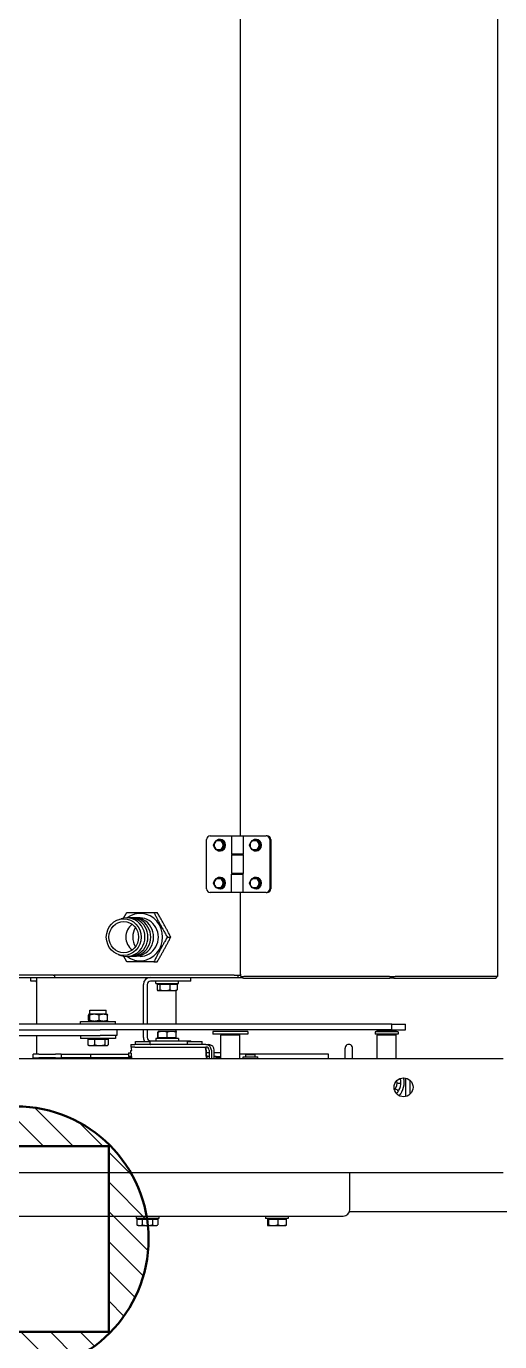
# Model space of a CAD drawing. Extents: x -3873 to 164127, y 7129 to 96529.
# Drawn here: x 54610 to 55110, y 46593 to 47981 of the extents above; entities that cross this region are included whole.
import ezdxf

# ---------------------------------------------------------------- set-up
doc = ezdxf.new("R2010")
doc.units = 0
doc.layers.add('CONSUMPTION', color=1, linetype='CONTINUOUS')
doc.layers.add('KROMEKA', color=1, linetype='CONTINUOUS')
for name, color, linetype, lineweight in [('Hatch (ISO)', 7, 'CONTINUOUS', 18), ('LAYOUT Kromeka', 1, 'CONTINUOUS', 5), ('Sketch Geometry (ISO)', 7, 'CONTINUOUS', 25)]:
    doc.layers.add(name, color=color, linetype=linetype, lineweight=lineweight)
doc.layers.get('CONSUMPTION').off()

# ---------------------------------------------------------------- blocks, each defined once
blk = doc.blocks.new('Sicak su')
at = {"layer": 'Hatch (ISO)', "lineweight": 35, "true_color": 0xff0000}
h = blk.add_hatch(dxfattribs=at)
h.set_pattern_fill('ANSI31', color=1, scale=2.54, style=0)
h.set_pattern_definition([(45, (0, 0), (-0.224506, 0.224506), [])])
h.paths.add_polyline_path([(1.4, 1.4), (1.4, -1.4), (-1.4, -1.4), (-1.4, 1.4)], flags=0)
edge = h.paths.add_edge_path()
edge.add_arc((0, 0), 2, 0, 360)
at = {"layer": 'Sketch Geometry (ISO)', "color": 1, "lineweight": 50, "true_color": 0xff0000}
for p, q in [((-1.4, 1.4), (1.4, 1.4)), ((-1.4, -1.4), (-1.4, 1.4)), ((1.4, 1.4), (1.4, -1.4)), ((1.4, -1.4), (-1.4, -1.4))]:
    blk.add_line(p, q, dxfattribs=at)
blk.add_circle((0, 0), 2, dxfattribs=at)
blk = doc.blocks.new('KD21-ara_yolma-64')
at = {"layer": 'KROMEKA', "color": 0}
for p, q in [((142, 1490), (142, -760)), ((262, -760), (262, 1490)), ((286.5, -21.5), (286.5, -334.5)), ((292.5, -21.5), (292.5, -334.5)), ((350.5, -284.8), (350.5, -166)), ((96, -175.6), (96, -591.3)), ((348, -167.6), (348, -286.2)), ((298.5, -642.5), (298.5, -195.4)), ((263, -263.7), (263, -269.7)), ((263, -263.7), (267, -263.7)), ((267, -269.7), (267, -263.7)), ((344.5, -261.1), (344.5, -263.6)), ((348, -261.1), (344.5, -261.1)), ((344.5, -263.6), (344.5, -267.5)), ((262, -267.5), (263, -267.5)), ((263, -287.2), (263, -269.7)), ((267, -267.5), (286.5, -267.5)), ((267, -269.7), (267, -287.2)), ((298.5, -267.5), (348, -267.5)), ((342.9, -267.5), (342.9, -267)), ((344.5, -267), (342.9, -267)), ((263, -287.2), (263, -293.2)), ((267, -293.2), (267, -287.2)), ((348, -286.2), (348, -479.9)), ((350.5, -286.2), (348, -286.2)), ((350.5, -284.8), (350.5, -285.7)), ((350.5, -475.9), (350.5, -285.7)), ((267, -293.2), (263, -293.2)), ((263, -324.2), (263, -293.2)), ((267, -293.2), (267, -324.2)), ((283.5, -350.7), (283.5, -313.7)), ((286.5, -313.7), (283.5, -313.7)), ((298.5, -313.7), (301.5, -313.7)), ((301.5, -313.7), (301.5, -350.7)), ((263, -330.2), (263, -324.2)), ((267, -324.2), (263, -324.2)), ((263, -367.1), (263, -330.2)), ((267, -324.2), (267, -330.2)), ((267, -330.2), (267, -364.6)), ((276, -322.7), (276.3, -322.2)), ((276, -322.7), (276, -325.1)), ((276, -325.1), (276, -334.1)), ((282.9, -321.5), (276.8, -321.5)), ((282.9, -328.7), (276.8, -328.7)), ((282.9, -321.5), (282.9, -328.7)), ((282.9, -323.6), (283.5, -323.6)), ((282.9, -328.7), (282.9, -339.5)), ((301.5, -323.5), (302, -322.6)), ((302.8, -322.1), (308.2, -322.1)), ((302.8, -323.5), (308.2, -323.5)), ((309.5, -323.5), (309, -322.6)), ((309.5, -323.5), (309.5, -340.9)), ((309.5, -323.5), (313.5, -323.5)), ((313.5, -323.5), (313.5, -340.9)), ((276, -334.1), (276, -341.2)), ((276, -341.2), (276, -341.7)), ((276, -341.7), (276.3, -342.2)), ((282.9, -339.5), (276.8, -339.5)), ((282.9, -343), (276.8, -343)), ((282.9, -339.5), (282.9, -343)), ((282.9, -340.8), (283.5, -340.8)), ((286.5, -352.2), (286.5, -334.5)), ((292.5, -337.1), (292.5, -334.5)), ((292.5, -642.5), (292.5, -337.1)), ((301.5, -340.9), (302, -341.8)), ((302.8, -333.6), (308.2, -333.6)), ((302.8, -342.3), (308.2, -342.3)), ((309.5, -340.9), (309, -341.8)), ((309.5, -340.9), (313.5, -340.9)), ((286.5, -350.7), (283.5, -350.7)), ((292.5, -352.2), (286.5, -352.2)), ((298.5, -350.7), (301.5, -350.7)), ((372.2, -353.7), (371.2, -356.5)), ((408.8, -353.7), (409.8, -356.5)), ((86, -374.9), (86.8, -373.4)), ((92.9, -373.4), (86.8, -373.4)), ((92.9, -373.4), (92.9, -378.9)), ((93.5, -396.4), (93.5, -372.4)), ((96, -372.4), (93.5, -372.4)), ((262, -367.1), (264.5, -367.1)), ((264.5, -367.1), (264.5, -364.6)), ((268.5, -364.6), (264.5, -364.6)), ((264.5, -367.3), (264.5, -367.1)), ((267.9, -367.1), (271, -367.1)), ((268.5, -364.6), (268.5, -367.1)), ((271, -367.1), (271, -367.9)), ((271, -367.9), (271.1, -367.9)), ((277, -367.1), (274.5, -367.1)), ((274.5, -371), (274.5, -367.1)), ((274.5, -371), (274.5, -446.2)), ((277, -367.1), (277, -371)), ((277, -446.2), (277, -371)), ((277, -371.8), (280.2, -371.8)), ((280.2, -371.8), (280.2, -387.4)), ((370.3, -376.7), (370.3, -371.7)), ((410.8, -376.7), (410.8, -371.7)), ((86, -374.9), (86, -376.2)), ((86, -376.2), (86, -384.4)), ((86, -384.4), (86, -392.6)), ((92.9, -378.9), (86.8, -378.9)), ((92.9, -375.8), (93.5, -375.8)), ((92.9, -378.9), (92.9, -389.9)), ((277, -387.4), (280.2, -387.4)), ((281, -387.6), (281, -422.7)), ((284.4, -380.2), (292.5, -380.2)), ((292.5, -384.2), (284.4, -384.2)), ((298.5, -380.2), (340.6, -380.2)), ((340.6, -384.2), (298.5, -384.2)), ((344, -422.7), (344, -387.6)), ((86, -392.6), (86, -393.9)), ((86, -393.9), (86.8, -395.3)), ((92.9, -389.9), (86.8, -389.9)), ((92.9, -395.3), (86.8, -395.3)), ((92.9, -389.9), (92.9, -395.3)), ((92.9, -393), (93.5, -393)), ((96, -396.4), (93.5, -396.4)), ((283.5, -393.2), (281, -393.2)), ((283.5, -417.2), (283.5, -393.2)), ((284.1, -396.6), (283.5, -396.6)), ((284.1, -395.6), (290.2, -395.6)), ((284.1, -395.8), (284.1, -395.6)), ((284.1, -395.8), (290.2, -395.8)), ((284.1, -405.4), (284.1, -395.8)), ((291, -395.7), (291, -395.7)), ((291, -400.6), (291, -395.7)), ((291, -395.7), (291, -395.7)), ((291, -410.1), (291, -400.6)), ((334, -395.7), (334.2, -395.4)), ((334, -395.7), (334, -396)), ((334, -396), (334, -402.7)), ((340.9, -394.7), (334.8, -394.7)), ((340.9, -397.4), (334.8, -397.4)), ((340.9, -394.7), (340.9, -397.4)), ((340.9, -396.6), (341.5, -396.6)), ((340.9, -397.4), (340.9, -408)), ((341.5, -393.2), (341.5, -417.2)), ((341.5, -393.2), (344, -393.2)), ((364.5, -391.3), (364.5, -394.8)), ((416.5, -391.3), (416.5, -394.8)), ((284.1, -413.8), (283.5, -413.8)), ((284.1, -414.5), (283.5, -414.5)), ((284.1, -414.8), (284.1, -405.4)), ((284.1, -405.4), (290.2, -405.4)), ((284.1, -414.8), (290.2, -414.8)), ((291, -414.7), (291, -410.1)), ((292.5, -414.5), (291, -414.5)), ((291, -414.7), (291, -414.7)), ((334, -414.5), (298.5, -414.5)), ((334, -402.7), (334, -411.9)), ((334, -411.9), (334, -414.7)), ((334, -414.7), (334.2, -415.1)), ((340.9, -408), (334.8, -408)), ((340.9, -415.8), (334.8, -415.8)), ((340.9, -408), (340.9, -415.8)), ((340.9, -413.8), (341.5, -413.8)), ((341.5, -414.5), (340.9, -414.5)), ((390.5, -405.5), (390.5, -409.1)), ((277, -426.8), (280.2, -426.8)), ((280.2, -426.8), (280.2, -442.4)), ((280.2, -430.2), (281, -430.2)), ((283.5, -417.2), (281, -417.2)), ((281, -422.7), (281, -430.2)), ((341.5, -417.2), (344, -417.2)), ((344, -430.2), (344, -422.7)), ((344, -430.2), (348, -430.2)), ((277, -442.4), (280.2, -442.4)), ((262, -447.6), (264.5, -447.6)), ((271.1, -449.6), (262, -449.6)), ((271.1, -452), (262, -452)), ((262, -455), (271.1, -455)), ((262, -457.1), (264.5, -457.1)), ((263, -462.1), (263, -457.1)), ((264.5, -447.3), (264.5, -447.3)), ((264.5, -447.6), (264.5, -447.3)), ((264.5, -449.6), (264.5, -447.6)), ((264.5, -457.1), (264.5, -455)), ((264.5, -457.1), (264.5, -462.1)), ((271.1, -446), (267.9, -446)), ((271.1, -446.6), (267.9, -446.6)), ((268.5, -449.6), (268.5, -446.6)), ((268.5, -462.1), (268.5, -455)), ((277, -446.2), (277, -449.3)), ((288, -490.6), (288, -453.6)), ((291, -453.6), (288, -453.6)), ((291, -490.6), (291, -453.6)), ((437.5, -473.4), (437.5, -450.8)), ((441.5, -447), (493.5, -447)), ((497.5, -450.8), (497.5, -473.4)), ((262, -462.1), (287, -462.1)), ((287, -482.1), (287, -462.1)), ((288, -463.1), (287, -462.1)), ((441.5, -461.3), (441.5, -460.8)), ((442.5, -463.4), (442.5, -462.4)), ((447.5, -466.1), (442.5, -463.4)), ((452.5, -463.4), (447.5, -466.1)), ((447.5, -466.1), (447.5, -465.2)), ((452.5, -463.4), (452.5, -462.4)), ((453.5, -461.3), (453.5, -460.8)), ((481.5, -461.3), (481.5, -460.8)), ((482.5, -463.4), (482.5, -462.4)), ((487.5, -466.1), (482.5, -463.4)), ((492.5, -463.4), (487.5, -466.1)), ((487.5, -466.1), (487.5, -465.2)), ((492.5, -463.4), (492.5, -462.4)), ((493.5, -461.3), (493.5, -460.8)), ((262, -482.1), (287, -482.1)), ((262, -485.5), (264.2, -485.5)), ((264.2, -485.5), (264.2, -501.1)), ((267, -489), (267, -482.1)), ((288, -481.1), (287, -482.1)), ((348, -479.9), (348, -484.2)), ((350.5, -479.9), (348, -479.9)), ((349, -483.3), (349, -483.2)), ((349, -483.3), (349, -486.2)), ((350.5, -475.9), (350.5, -482.8)), ((350.9, -482.8), (437.5, -482.8)), ((437.5, -485.4), (437.5, -473.4)), ((437.5, -473.4), (457, -473.4)), ((437.5, -509.8), (437.5, -485.4)), ((437.5, -485.4), (457, -485.4)), ((457, -473.4), (457, -485.4)), ((457, -475.4), (457.8, -475.4)), ((457.8, -475.7), (457, -475.7)), ((457.8, -476.8), (457, -476.8)), ((457, -482.8), (457.8, -482.8)), ((457, -485.2), (457.8, -485.2)), ((457.8, -485.3), (457, -485.3)), ((457.8, -485.4), (457.8, -473.4)), ((477.3, -473.4), (457.8, -473.4)), ((477.3, -485.4), (457.8, -485.4)), ((477.3, -473.4), (477.3, -485.4)), ((477.3, -475.4), (478, -475.4)), ((478, -475.7), (477.3, -475.7)), ((478, -476.8), (477.3, -476.8)), ((477.3, -482.8), (478, -482.8)), ((477.3, -485.2), (478, -485.2)), ((478, -485.3), (477.3, -485.3)), ((478, -485.4), (478, -473.4)), ((497.5, -473.4), (478, -473.4)), ((497.5, -485.4), (478, -485.4)), ((497.5, -473.4), (497.5, -485.4)), ((497.5, -482.8), (2125, -482.8)), ((497.5, -485.4), (497.5, -509.8)), ((264.2, -488.3), (266.4, -488.3)), ((264.2, -498.3), (266.4, -498.3)), ((266.4, -498.3), (266.4, -488.3)), ((267.3, -489.3), (266.4, -488.3)), ((267.3, -497.4), (266.4, -498.3)), ((267, -575.7), (267, -497.7)), ((267.3, -489.3), (267.3, -497.4)), ((291, -490.6), (288, -490.6)), ((347, -487.2), (347, -640.5)), ((349, -640), (349, -486.2)), ((441.5, -499.3), (441.5, -498.8)), ((453.5, -499.3), (453.5, -498.8)), ((481.5, -499.3), (481.5, -498.8)), ((493.5, -499.3), (493.5, -498.8)), ((86, -511.7), (86, -511.6)), ((86, -511.7), (86, -517.2)), ((86, -511.7), (86, -511.7)), ((92.9, -511.2), (86.8, -511.2)), ((92.9, -512.2), (86.8, -512.2)), ((92.9, -511.2), (92.9, -512.2)), ((92.9, -512.2), (92.9, -522.2)), ((92.9, -512.6), (93.5, -512.6)), ((93.5, -533.2), (93.5, -509.2)), ((96, -509.2), (93.5, -509.2)), ((262, -501.1), (264.2, -501.1)), ((437.5, -509.8), (437.5, -511)), ((493.5, -513.6), (441.5, -513.6)), ((442.5, -501.4), (442.5, -500.5)), ((447.5, -504.2), (442.5, -501.4)), ((452.5, -501.4), (447.5, -504.2)), ((447.5, -504.2), (447.5, -503.2)), ((452.5, -501.4), (452.5, -500.5)), ((482.5, -501.4), (482.5, -500.5)), ((487.5, -504.2), (482.5, -501.4)), ((492.5, -501.4), (487.5, -504.2)), ((487.5, -504.2), (487.5, -503.2)), ((492.5, -501.4), (492.5, -500.5)), ((497.5, -511), (497.5, -509.8)), ((86, -517.2), (86, -526.7)), ((86, -526.7), (86, -530.7)), ((92.9, -522.2), (86.8, -522.2)), ((92.9, -522.2), (92.9, -531.1)), ((493.5, -514.8), (441.5, -514.8)), ((86, -530.7), (86, -530.7)), ((92.9, -531.1), (86.8, -531.1)), ((92.9, -529.8), (93.5, -529.8)), ((96, -533.2), (93.5, -533.2)), ((262, -575.7), (267, -575.7)), ((262, -593.2), (273.2, -593.2)), ((101, -597.9), (101, -781.4)), ((103.5, -598.3), (142, -598.3)), ((262, -601.2), (273.2, -601.2)), ((262, -627.1), (287, -627.1)), ((287, -647.1), (287, -627.1)), ((288, -628.1), (287, -627.1)), ((288, -649.1), (288, -625.1)), ((290.5, -625.1), (288, -625.1)), ((290.5, -649.1), (290.5, -625.1)), ((291.1, -628.5), (290.5, -628.5)), ((291.1, -628), (291.1, -627.2)), ((291.1, -627.2), (292.5, -627.2)), ((291.1, -628), (292.5, -628)), ((291.1, -637.9), (291.1, -628)), ((291.1, -637.9), (292.5, -637.9)), ((291.1, -647), (291.1, -637.9)), ((262, -647.1), (287, -647.1)), ((288, -646.1), (287, -647.1)), ((290.5, -649.1), (288, -649.1)), ((291.1, -645.7), (290.5, -645.7)), ((291.1, -647), (292.5, -647)), ((292.5, -642.5), (292.5, -657.1)), ((292.5, -642.5), (298.5, -642.5)), ((298.5, -642.5), (298.5, -657.1)), ((347, -644.7), (347, -640.5)), ((347, -644.7), (347, -752.4)), ((349, -640), (349, -646.2)), ((349, -753.9), (349, -646.2)), ((241.8, -657.1), (222.2, -657.1)), ((225, -662.1), (239, -662.1)), ((292.5, -657.1), (298.5, -657.1)), ((347, -752.6), (347, -752.4)), ((349, -752.6), (347, -752.6)), ((349, -753.9), (349, -754.1)), ((2273.5, -754.1), (349, -754.1))]:
    blk.add_line(p, q, dxfattribs=at)
blk.add_circle((232, -655), 10, dxfattribs=at)
for centre, radius, start, end in [((284.4, -387.6), 7.4, 178.2081, 180), ((284.4, -387.6), 7.4, 90, 124.5808), ((284.4, -387.6), 3.4, 90, 180), ((340.6, -387.6), 7.4, 0, 90), ((340.6, -387.6), 3.4, 0, 90), ((273.2, -597.2), 4, 270, 90), ((237, -634.6), 21, 228.6746, 283.7741), ((237, -634.6), 17.5, 227.9432, 284.5055), ((226.6, -646.1), 3.3, 285.8065, 359.86), ((237, -634.6), 13.5, 233.498, 278.9508), ((239.5, -649.9), 3.3, 147.444, 221.4974)]:
    blk.add_arc(centre, radius, start, end, dxfattribs=at)
for major_axis in [(-19.3, 0), (-16.5, 0)]:
    blk.add_ellipse((390.5, -359.4), major_axis=major_axis, ratio=0.951057, dxfattribs=at)
for centre, major_axis, ratio, start_param, end_param in [((390.5, -362.5), (-20.3, 0), 0.951057, 5.970339, 9.737625), ((267.9, -368.4), (-5.9, 0), 0.21693, 4.712389, 6.283185), ((271.1, -367.1), (3.4, 0), 0.21693, 4.712389, 6.283185), ((390.5, -376.7), (-25, 0), 0.951057, 5.655215, 10.052749), ((390.5, -365.6), (-20.3, 0), 0.951057, 6.202872, 9.505091), ((390.5, -368.6), (-20.3, 0), 0.951057, 6.202872, 9.505091), ((390.5, -371.7), (-20.3, 0), 0.951057, 6.202872, 9.505091), ((390.5, -377.3), (-16.5, 0), 0.951057, 3.749403, 5.675375), ((390.5, -388), (-20, 0), 0.951057, 4.172256, 5.252522), ((390.5, -376.7), (-20.3, 0), 0.951057, 0, 3.141593), ((267.9, -447.3), (-5.9, 0), 0.21693, 4.712389, 6.283185), ((267.9, -447.3), (-3.4, 0), 0.21693, 4.712389, 6.283185), ((271.1, -445.3), (3.4, 0), 0.21693, 4.712389, 6.283185), ((271.1, -446.2), (5.9, 0), 0.976187, 4.712389, 6.283185), ((271.1, -446.2), (3.4, 0), 0.976187, 4.712389, 6.283185), ((271.1, -445.3), (-5.9, 0), 0.21693, 1.570796, 2.184618), ((271.1, -449.3), (5.9, 0), 0.976187, 4.712389, 6.283185), ((441.5, -450.8), (-4, 0), 0.951057, 4.712389, 6.283185), ((447.5, -460.8), (6, 0), 0.951057, 2.555907, 6.868871), ((447.5, -459.6), (-5, 0), 0.951057, 5.235988, 6.283185), ((447.5, -459.6), (-5, 0), 0.951057, 4.18879, 5.235988), ((447.5, -459.6), (5, 0), 0.951057, 0, 1.047198), ((487.5, -460.8), (6, 0), 0.951057, 2.555907, 6.868871), ((487.5, -459.6), (-5, 0), 0.951057, 5.235988, 6.283185), ((487.5, -459.6), (-5, 0), 0.951057, 4.18879, 5.235988), ((487.5, -459.6), (5, 0), 0.951057, 0, 1.047198), ((493.5, -450.8), (4, 0), 0.951057, 0, 1.570796), ((447.5, -461.3), (6, 0), 0.951057, 3.141593, 6.283185), ((447.5, -459.6), (-5, 0), 0.951057, 0, 1.047198), ((447.5, -459.6), (5, 0), 0.951057, 4.18879, 5.235988), ((447.5, -459.6), (5, 0), 0.951057, 5.235988, 6.283185), ((487.5, -461.3), (6, 0), 0.951057, 3.141593, 6.283185), ((487.5, -459.6), (-5, 0), 0.951057, 0, 1.047198), ((487.5, -459.6), (5, 0), 0.951057, 4.18879, 5.235988), ((487.5, -459.6), (5, 0), 0.951057, 5.235988, 6.283185), ((352.4, -487.2), (-5.4, 0), 0.951057, 5.393465, 6.283185), ((352.4, -488.2), (-4.37, 4.37), 0.726543, 5.559719, 6.021784), ((447.5, -498.8), (6, 0), 0.951057, 2.555907, 6.868871), ((447.5, -499.3), (6, 0), 0.951057, 3.141593, 6.283185), ((447.5, -497.6), (-5, 0), 0.951057, 5.235988, 6.283185), ((447.5, -497.6), (-5, 0), 0.951057, 0, 1.047198), ((447.5, -497.6), (-5, 0), 0.951057, 4.18879, 5.235988), ((447.5, -497.6), (5, 0), 0.951057, 0, 1.047198), ((447.5, -497.6), (5, 0), 0.951057, 5.235988, 6.283185), ((487.5, -498.8), (6, 0), 0.951057, 2.555907, 6.868871), ((487.5, -499.3), (6, 0), 0.951057, 3.141593, 6.283185), ((487.5, -497.6), (-5, 0), 0.951057, 5.235988, 6.283185), ((487.5, -497.6), (-5, 0), 0.951057, 0, 1.047198), ((487.5, -497.6), (-5, 0), 0.951057, 4.18879, 5.235988), ((487.5, -497.6), (5, 0), 0.951057, 0, 1.047198), ((487.5, -497.6), (5, 0), 0.951057, 5.235988, 6.283185), ((441.5, -509.8), (-4, 0), 0.951057, 0, 1.570796), ((441.5, -511), (-4, 0), 0.951057, 0, 1.570796), ((447.5, -497.6), (5, 0), 0.951057, 4.18879, 5.235988), ((487.5, -497.6), (5, 0), 0.951057, 4.18879, 5.235988), ((493.5, -509.8), (4, 0), 0.951057, 4.712389, 6.283185), ((493.5, -511), (4, 0), 0.951057, 4.712389, 6.283185), ((103.5, -591.3), (-7.5, 0), 0.939693, 0, 1.570796)]:
    blk.add_ellipse(centre, major_axis=major_axis, ratio=ratio, start_param=start_param, end_param=end_param, dxfattribs=at)
for points, weights in [([(276.8, -321.5), (276, -323.4), (276, -325.1)], [1, 1.0379548493, 1]), ([(276, -325.1), (276, -326.8), (276.8, -328.7)], [1, 1.0379548493, 1]), ([(276.8, -328.7), (276, -331.6), (276, -334.1)], [1, 1.0379548493, 1]), ([(276.3, -322.2), (276.5, -321.8), (276.8, -321.5)], [1.01819263057, 1.01511823165, 1]), ([(302.8, -322.1), (301.2, -322.8), (302.8, -323.5)], [1, 1.15470053838, 1]), ([(302.8, -323.5), (301.2, -328.5), (302.8, -333.6)], [1, 1.15470053838, 1]), ([(308.2, -323.5), (309.8, -322.8), (308.2, -322.1)], [1, 1.15470053838, 1]), ([(308.2, -333.6), (309.8, -328.5), (308.2, -323.5)], [1, 1.15470053838, 1]), ([(276, -334.1), (276, -336.6), (276.8, -339.5)], [1, 1.0379548493, 1]), ([(276.8, -339.5), (276, -340.4), (276, -341.2)], [1, 1.0379548493, 1]), ([(276, -341.2), (276, -342), (276.8, -343)], [1, 1.0379548493, 1]), ([(302.8, -333.6), (301.2, -337.9), (302.8, -342.3)], [1, 1.15470053838, 1]), ([(302.8, -342.3), (302.1, -342), (302, -341.8)], [1, 1.0595070748, 1.0732341932]), ([(308.2, -342.3), (309.8, -337.9), (308.2, -333.6)], [1, 1.15470053838, 1]), ([(309, -341.8), (308.9, -342), (308.2, -342.3)], [1.0732341932, 1.0595070748, 1]), ([(364.5, -362.7), (367.7, -360.9), (370.5, -359.2)], [1, 1.03374656906, 1.05277010049]), ([(410.5, -359.2), (413.3, -360.9), (416.5, -362.7)], [1.05277010049, 1.03374656906, 1]), ([(86.8, -373.4), (86, -374.9), (86, -376.2)], [1, 1.0379548493, 1]), ([(364.5, -391.3), (364.5, -376.5), (364.5, -362.7)], [1, 1.15470053838, 1]), ([(416.5, -362.7), (416.5, -376.5), (416.5, -391.3)], [1, 1.15470053838, 1]), ([(86, -376.2), (86, -377.4), (86.8, -378.9)], [1, 1.0379548493, 1]), ([(86.8, -378.9), (86, -381.8), (86, -384.4)], [1, 1.0379548493, 1]), ([(86, -384.4), (86, -386.9), (86.8, -389.9)], [1, 1.0379548493, 1]), ([(86.8, -389.9), (86, -391.3), (86, -392.6)], [1, 1.0379548493, 1]), ([(86, -392.6), (86, -393.9), (86.8, -395.3)], [1, 1.0379548493, 1]), ([(291, -395.7), (291, -395.7), (290.2, -395.6)], [1, 1.0379548493, 1]), ([(290.2, -395.8), (291, -395.8), (291, -395.7)], [1, 1.0379548493, 1]), ([(291, -400.6), (291, -398.4), (290.2, -395.8)], [1, 1.0379548493, 1]), ([(290.2, -405.4), (291, -402.9), (291, -400.6)], [1, 1.0379548493, 1]), ([(334.8, -394.7), (334, -395.4), (334, -396)], [1, 1.0379548493, 1]), ([(334, -396), (334, -396.7), (334.8, -397.4)], [1, 1.0379548493, 1]), ([(334.8, -397.4), (334, -400.3), (334, -402.7)], [1, 1.0379548493, 1]), ([(390.5, -405.5), (377.5, -397.9), (364.5, -391.3)], [1, 1.15470053838, 1]), ([(364.5, -394.8), (377.5, -402.4), (390.5, -409.1)], [1, 1.15470053838, 1]), ([(416.5, -391.3), (403.5, -397.9), (390.5, -405.5)], [1, 1.15470053838, 1]), ([(390.5, -409.1), (403.5, -402.4), (416.5, -394.8)], [1, 1.15470053838, 1]), ([(291, -410.1), (291, -407.9), (290.2, -405.4)], [1, 1.0379548493, 1]), ([(290.2, -414.8), (291, -412.3), (291, -410.1)], [1, 1.0379548493, 1]), ([(291, -414.7), (291, -414.8), (290.2, -414.8)], [1.00226095893, 1.03678852986, 1]), ([(334, -402.7), (334, -405.2), (334.8, -408)], [1, 1.0379548493, 1]), ([(334.8, -408), (334, -410.1), (334, -411.9)], [1, 1.0379548493, 1]), ([(334, -411.9), (334, -413.7), (334.8, -415.8)], [1, 1.0379548493, 1]), ([(334.8, -415.8), (334.4, -415.4), (334.2, -415.1)], [1, 1.02013866728, 1.01890636736]), ([(442.5, -457), (443.8, -456.1), (445, -455.4)], [1, 1.0379548493, 1]), ([(442.5, -459.6), (442.5, -458.3), (442.5, -457)], [1, 1.0379548493, 1]), ([(445, -455.4), (446.2, -454.8), (447.5, -454.2)], [1, 1.0379548493, 1]), ([(447.5, -454.2), (448.8, -454.8), (450, -455.4)], [1, 1.0379548493, 1]), ([(450, -455.4), (451.2, -456.1), (452.5, -457)], [1, 1.0379548493, 1]), ([(452.5, -457), (452.5, -458.3), (452.5, -459.6)], [1, 1.0379548493, 1]), ([(482.5, -457), (483.8, -456.1), (485, -455.4)], [1, 1.0379548493, 1]), ([(482.5, -459.6), (482.5, -458.3), (482.5, -457)], [1, 1.0379548493, 1]), ([(485, -455.4), (486.2, -454.8), (487.5, -454.2)], [1, 1.0379548493, 1]), ([(487.5, -454.2), (488.8, -454.8), (490, -455.4)], [1, 1.0379548493, 1]), ([(490, -455.4), (491.2, -456.1), (492.5, -457)], [1, 1.0379548493, 1]), ([(492.5, -457), (492.5, -458.3), (492.5, -459.6)], [1, 1.0379548493, 1]), ([(442.5, -462.4), (442.5, -460.8), (442.5, -459.6)], [1, 1.0379548493, 1]), ([(445, -463.7), (443.8, -463), (442.5, -462.4)], [1, 1.0379548493, 1]), ([(447.5, -465.2), (446.2, -464.3), (445, -463.7)], [1, 1.0379548493, 1]), ([(450, -463.7), (448.8, -464.3), (447.5, -465.2)], [1, 1.0379548493, 1]), ([(452.5, -462.4), (451.2, -463), (450, -463.7)], [1, 1.0379548493, 1]), ([(452.5, -459.6), (452.5, -460.8), (452.5, -462.4)], [1, 1.0379548493, 1]), ([(482.5, -462.4), (482.5, -460.8), (482.5, -459.6)], [1, 1.0379548493, 1]), ([(485, -463.7), (483.8, -463), (482.5, -462.4)], [1, 1.0379548493, 1]), ([(487.5, -465.2), (486.2, -464.3), (485, -463.7)], [1, 1.0379548493, 1]), ([(490, -463.7), (488.8, -464.3), (487.5, -465.2)], [1, 1.0379548493, 1]), ([(492.5, -462.4), (491.2, -463), (490, -463.7)], [1, 1.0379548493, 1]), ([(492.5, -459.6), (492.5, -460.8), (492.5, -462.4)], [1, 1.0379548493, 1]), ([(442.5, -495), (443.8, -494.1), (445, -493.5)], [1, 1.0379548493, 1]), ([(442.5, -497.6), (442.5, -496.3), (442.5, -495)], [1, 1.0379548493, 1]), ([(442.5, -500.5), (442.5, -498.9), (442.5, -497.6)], [1, 1.0379548493, 1]), ([(445, -493.5), (446.2, -492.9), (447.5, -492.3)], [1, 1.0379548493, 1]), ([(447.5, -492.3), (448.8, -492.9), (450, -493.5)], [1, 1.0379548493, 1]), ([(450, -493.5), (451.2, -494.1), (452.5, -495)], [1, 1.0379548493, 1]), ([(452.5, -495), (452.5, -496.3), (452.5, -497.6)], [1, 1.0379548493, 1]), ([(452.5, -497.6), (452.5, -498.9), (452.5, -500.5)], [1, 1.0379548493, 1]), ([(482.5, -495), (483.8, -494.1), (485, -493.5)], [1, 1.0379548493, 1]), ([(482.5, -497.6), (482.5, -496.3), (482.5, -495)], [1, 1.0379548493, 1]), ([(482.5, -500.5), (482.5, -498.9), (482.5, -497.6)], [1, 1.0379548493, 1]), ([(485, -493.5), (486.2, -492.9), (487.5, -492.3)], [1, 1.0379548493, 1]), ([(487.5, -492.3), (488.8, -492.9), (490, -493.5)], [1, 1.0379548493, 1]), ([(490, -493.5), (491.2, -494.1), (492.5, -495)], [1, 1.0379548493, 1]), ([(492.5, -495), (492.5, -496.3), (492.5, -497.6)], [1, 1.0379548493, 1]), ([(492.5, -497.6), (492.5, -498.9), (492.5, -500.5)], [1, 1.0379548493, 1]), ([(86.8, -511.2), (86, -511.5), (86, -511.7)], [1, 1.0379548493, 1]), ([(86, -511.7), (86, -512), (86.8, -512.2)], [1, 1.0379548493, 1]), ([(86.8, -512.2), (86, -514.9), (86, -517.2)], [1, 1.0379548493, 1]), ([(445, -501.7), (443.8, -501.1), (442.5, -500.5)], [1, 1.0379548493, 1]), ([(447.5, -503.2), (446.2, -502.4), (445, -501.7)], [1, 1.0379548493, 1]), ([(450, -501.7), (448.8, -502.4), (447.5, -503.2)], [1, 1.0379548493, 1]), ([(452.5, -500.5), (451.2, -501.1), (450, -501.7)], [1, 1.0379548493, 1]), ([(485, -501.7), (483.8, -501.1), (482.5, -500.5)], [1, 1.0379548493, 1]), ([(487.5, -503.2), (486.2, -502.4), (485, -501.7)], [1, 1.0379548493, 1]), ([(490, -501.7), (488.8, -502.4), (487.5, -503.2)], [1, 1.0379548493, 1]), ([(492.5, -500.5), (491.2, -501.1), (490, -501.7)], [1, 1.0379548493, 1]), ([(86, -517.2), (86, -519.5), (86.8, -522.2)], [1, 1.0379548493, 1]), ([(86.8, -522.2), (86, -524.6), (86, -526.7)], [1, 1.0379548493, 1]), ([(86, -526.7), (86, -528.7), (86.8, -531.1)], [1, 1.0379548493, 1]), ([(86.8, -531.1), (86.1, -530.9), (86, -530.7)], [1, 1.03182361031, 1.01028159321])]:
    blk.add_rational_spline(points, weights, degree=2, dxfattribs=at)
at = {"layer": 'CONSUMPTION', "xscale": 70, "yscale": 70, "zscale": 70}
blk.add_blockref('Sicak su', (4681.8, -245.7), dxfattribs=at)

msp = doc.modelspace()

# ---------------------------------------------------------------- block references
at = {"layer": 'LAYOUT Kromeka', "ltscale": 20, "rotation": 89.99999999999999}
for p in [(54353.5, 46629.4), (54353.5, 42019.4)]:
    msp.add_blockref('KD21-ara_yolma-64', p, dxfattribs=at)

doc.saveas('drawing.dxf')
